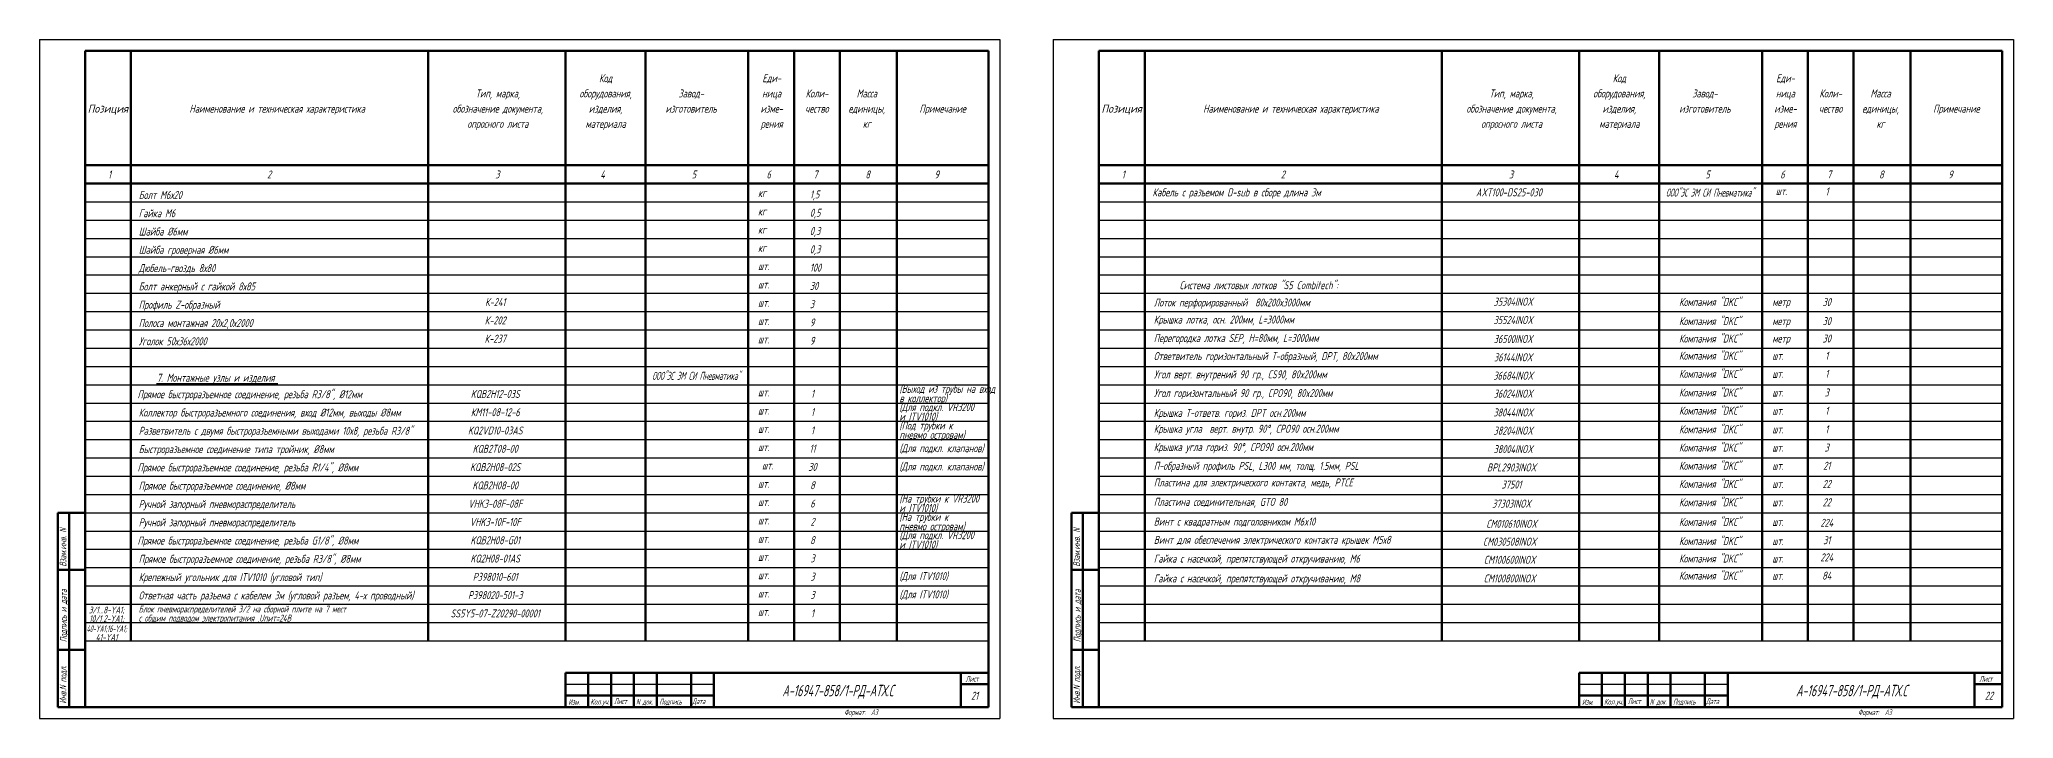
# Model space of a CAD drawing. Header units: millimetres. Extents: x -680 to 9204, y -4430 to 7779.
# Drawn here: x 8341 to 9204, y -3980 to -3683 of the extents above; entities that cross this region are included whole.
import ezdxf
from ezdxf.enums import TextEntityAlignment as Align

# ---------------------------------------------------------------- set-up
doc = ezdxf.new("R2010")
doc.units = ezdxf.units.MM
doc.layers.get('Defpoints').update_dxf_attribs({"color": 33})
for name, color, linetype, lineweight in [('Обводка', 6, 'Continuous', 25), ('Связи', 95, 'Continuous', 25), ('Текст_КИП', 2, 'Continuous', 25)]:
    doc.layers.add(name, color=color, linetype=linetype, lineweight=lineweight)
doc.styles.add('Simplex', font='simplex.shx', dxfattribs={"width": 0.7, "oblique": 15})

msp = doc.modelspace()

# ---------------------------------------------------------------- linework, layer by layer
at = {"lineweight": 60}
for p, q in [((8360.972, -3975.152), (8360.972, -3688.152)), ((8360.972, -3688.152), (8755.972, -3688.152)), ((8380.972, -3688.152), (8380.972, -3946.152)), ((8510.972, -3688.152), (8510.972, -3946.152)), ((8570.972, -3688.152), (8570.972, -3946.152)), ((8605.972, -3688.152), (8605.972, -3946.152)), ((8650.972, -3688.152), (8650.972, -3946.152)), ((8670.972, -3688.152), (8670.972, -3946.152)), ((8690.972, -3688.152), (8690.972, -3946.152)), ((8715.972, -3688.152), (8715.972, -3946.152)), ((8755.972, -3688.152), (8755.972, -3975.152)), ((8804.344, -3975.152), (8804.344, -3688.152)), ((8804.344, -3688.152), (9199.344, -3688.152)), ((8824.344, -3688.152), (8824.344, -3946.152)), ((8954.344, -3688.152), (8954.344, -3946.152)), ((9014.344, -3688.152), (9014.344, -3946.152)), ((9049.344, -3688.152), (9049.344, -3946.152)), ((9094.344, -3688.152), (9094.344, -3946.152)), ((9114.344, -3688.152), (9114.344, -3946.152)), ((9134.344, -3688.152), (9134.344, -3946.152)), ((9159.344, -3688.152), (9159.344, -3946.152)), ((9199.344, -3688.152), (9199.344, -3975.152)), ((8360.972, -3738.152), (8755.972, -3738.152)), ((8804.344, -3738.152), (9199.344, -3738.152)), ((8360.972, -3746.152), (8755.972, -3746.152)), ((8804.344, -3746.152), (9199.344, -3746.152)), ((8348.972, -3975.152), (8348.972, -3890.152)), ((8348.972, -3890.152), (8360.972, -3890.152)), ((8353.972, -3975.152), (8353.972, -3890.152)), ((8792.344, -3975.152), (8792.344, -3890.152)), ((8792.344, -3890.152), (8804.344, -3890.152)), ((8797.344, -3975.152), (8797.344, -3890.152)), ((8360.972, -3915.152), (8348.972, -3915.152)), ((8804.344, -3915.152), (8792.344, -3915.152)), ((8360.972, -3950.152), (8348.972, -3950.152)), ((8804.344, -3950.152), (8792.344, -3950.152)), ((8360.972, -3975.152), (8348.972, -3975.152)), ((8755.972, -3975.152), (8360.972, -3975.152)), ((8804.344, -3975.152), (8792.344, -3975.152)), ((9199.344, -3975.152), (8804.344, -3975.152))]:
    msp.add_line(p, q, dxfattribs=at)
at = {"lineweight": 50}
for p, q in [((8755.972, -3960.152), (8570.972, -3960.152)), ((8570.972, -3960.152), (8570.972, -3975.152)), ((8580.972, -3975.152), (8580.972, -3960.152)), ((8590.972, -3975.152), (8590.972, -3960.152)), ((8600.972, -3975.152), (8600.972, -3960.152)), ((8610.972, -3975.152), (8610.972, -3960.152)), ((8625.972, -3975.152), (8625.972, -3960.152)), ((8635.972, -3975.152), (8635.972, -3960.152)), ((8743.972, -3975.152), (8743.972, -3960.152)), ((9199.344, -3960.152), (9014.344, -3960.152)), ((9014.344, -3960.152), (9014.344, -3975.152)), ((9024.344, -3975.152), (9024.344, -3960.152)), ((9034.344, -3975.152), (9034.344, -3960.152)), ((9044.344, -3975.152), (9044.344, -3960.152)), ((9054.344, -3975.152), (9054.344, -3960.152)), ((9069.344, -3975.152), (9069.344, -3960.152)), ((9079.344, -3975.152), (9079.344, -3960.152)), ((9187.344, -3975.152), (9187.344, -3960.152)), ((8570.972, -3970.152), (8635.972, -3970.152)), ((8743.972, -3965.152), (8755.972, -3965.152)), ((9014.344, -3970.152), (9079.344, -3970.152)), ((9187.344, -3965.152), (9199.344, -3965.152))]:
    msp.add_line(p, q, dxfattribs=at)
at = {"lineweight": -3}
for p, q in [((8570.972, -3965.152), (8635.972, -3965.152)), ((9014.344, -3965.152), (9079.344, -3965.152))]:
    msp.add_line(p, q, dxfattribs=at)
at = {"layer": 'Defpoints'}
for p, q in [((8340.972, -3683.152), (8760.972, -3683.152)), ((8340.972, -3683.152), (8340.972, -3980.124)), ((8760.972, -3683.152), (8760.972, -3980.152)), ((8784.344, -3683.152), (9204.344, -3683.152)), ((8784.344, -3683.152), (8784.344, -3980.124)), ((9204.344, -3683.152), (9204.344, -3980.152)), ((8340.972, -3980.124), (8760.972, -3980.152)), ((8784.344, -3980.124), (9204.344, -3980.152))]:
    msp.add_line(p, q, dxfattribs=at)
at = {"layer": 'Обводка', "color": 155}
for p, q in [((8360.972, -3754.152), (8755.972, -3754.152)), ((8804.344, -3754.152), (9199.344, -3754.152)), ((8360.972, -3762.152), (8755.972, -3762.152)), ((8804.344, -3762.152), (9199.344, -3762.152)), ((8360.972, -3770.152), (8755.972, -3770.152)), ((8804.344, -3770.152), (9199.344, -3770.152)), ((8360.972, -3778.152), (8755.972, -3778.152)), ((8804.344, -3778.152), (9199.344, -3778.152)), ((8360.972, -3786.152), (8755.972, -3786.152)), ((8804.344, -3786.152), (9199.344, -3786.152)), ((8360.972, -3794.152), (8755.972, -3794.152)), ((8804.344, -3794.152), (9199.344, -3794.152)), ((8360.972, -3802.152), (8755.972, -3802.152)), ((8804.344, -3802.152), (9199.344, -3802.152)), ((8360.972, -3810.152), (8755.972, -3810.152)), ((8804.344, -3810.152), (9199.344, -3810.152)), ((8360.972, -3818.152), (8755.972, -3818.152)), ((8804.344, -3818.152), (9199.344, -3818.152)), ((8360.972, -3826.152), (8755.972, -3826.152)), ((8804.344, -3826.152), (9199.344, -3826.152)), ((8360.972, -3834.152), (8755.972, -3834.152)), ((8804.344, -3834.152), (9199.344, -3834.152)), ((8360.972, -3842.152), (8755.972, -3842.152)), ((8360.972, -3850.152), (8755.972, -3850.152)), ((8804.344, -3842.152), (9199.344, -3842.152)), ((8804.344, -3850.152), (9199.344, -3850.152)), ((8360.972, -3858.152), (8755.972, -3858.152)), ((8804.344, -3858.152), (9199.344, -3858.152)), ((8360.972, -3866.152), (8755.972, -3866.152)), ((8804.344, -3866.152), (9199.344, -3866.152)), ((8360.972, -3874.152), (8755.972, -3874.152)), ((8804.344, -3874.152), (9199.344, -3874.152)), ((8360.972, -3882.152), (8755.972, -3882.152)), ((8804.344, -3882.152), (9199.344, -3882.152)), ((8360.972, -3890.152), (8755.972, -3890.152)), ((8804.344, -3890.152), (9199.344, -3890.152)), ((8360.972, -3898.152), (8755.972, -3898.152)), ((8804.344, -3898.152), (9199.344, -3898.152)), ((8360.972, -3906.152), (8755.972, -3906.152)), ((8804.344, -3906.152), (9199.344, -3906.152)), ((8360.972, -3914.152), (8755.972, -3914.152)), ((8804.344, -3914.152), (9199.344, -3914.152)), ((8360.972, -3922.152), (8755.972, -3922.152)), ((8804.344, -3922.152), (9199.344, -3922.152)), ((8360.972, -3930.152), (8755.972, -3930.152)), ((8804.344, -3930.152), (9199.344, -3930.152)), ((8360.972, -3938.152), (8755.972, -3938.152)), ((8804.344, -3938.152), (9199.344, -3938.152)), ((8360.972, -3946.152), (8755.972, -3946.152)), ((8360.972, -3946.152), (8755.972, -3946.152)), ((8804.344, -3946.152), (9199.344, -3946.152)), ((8804.344, -3946.152), (9199.344, -3946.152))]:
    msp.add_line(p, q, dxfattribs=at)

# ---------------------------------------------------------------- texts
at = {"color": 3, "style": 'Simplex', "oblique": 15, "width": 0.5}
msp.add_text('ООО"ЭС ЭМ СИ Пневматика"', height=3.5, dxfattribs=at).set_placement((8628.241, -3832.028), align=Align.CENTER)
at = {"layer": 'Defpoints', "style": 'Simplex', "oblique": 15, "width": 0.6}
for s, p in [('в коллектор)', (8717.069, -3841.839)), ('(Выход из трубы на вход', (8717.069, -3837.716)), ('(Для подкл. VR3200', (8717.069, -3845.716)), ('и ITV1010)', (8717.069, -3849.839)), ('(Под трубки к', (8717.069, -3853.716)), ('пневмо островам)', (8717.069, -3857.839)), ('(Для подкл. клапанов)', (8717.069, -3863.659)), ('(Для подкл. клапанов)', (8717.069, -3871.659)), ('(На трубки к VR3200', (8717.069, -3885.716)), ('и ITV1010)', (8717.069, -3889.839)), ('(На трубки к', (8717.069, -3893.716)), ('и ITV1010)', (8717.069, -3905.839)), ('пневмо островам)', (8717.069, -3897.839)), ('(Для подкл. VR3200', (8717.069, -3901.716)), ('(Для ITV1010)', (8717.069, -3919.624)), ('(Для ITV1010)', (8717.069, -3927.624))]:
    msp.add_text(s, height=3.5, dxfattribs=at).set_placement(p)
at = {"layer": 'Связи', "color": 6, "style": 'Simplex', "oblique": 15, "width": 0.6}
for s, p in [('Система листовых лотков "S5 Combitech":', (8839.612, -3792.386)), ('Лоток перфорированный  80х200х3000мм', (8828.334, -3799.943)), ('Крышка лотка, осн. 200мм, L=3000мм', (8828.334, -3807.401)), ('Перегородка лотка SEP, Н=80мм, L=3000мм', (8828.334, -3815.49)), ('Ответвитель горизонтальный Т-образный, DPT, 80x200мм', (8828.334, -3823.383)), ('Угол верт. внутрений 90 гр., CS90, 80x200мм', (8828.334, -3831.365)), ('Угол горизонтальный 90 гр., CPO90, 80x200мм', (8828.334, -3839.547)), ('Крышка Т-ответв. гориз. DPT осн.200мм', (8828.334, -3848.233)), ('Крышка угла  верт. внутр. 90°, CPO90 осн.200мм', (8828.334, -3855.161)), ('Крышка угла гориз. 90°, CPO90 осн.200мм', (8828.334, -3863.161)), ('П-образный профиль PSL, L300 мм, толщ. 1.5мм, PSL', (8828.334, -3871.398)), ('Пластина для электрического контакта, медь, PTCE', (8828.334, -3878.655)), ('Пластина соединительная, GTO 80', (8828.334, -3887.142)), ('Винт с квадратным подголовником M6x10', (8828.334, -3895.762)), ('Винт для обеспечения электрического контакта крышек М5х8', (8828.334, -3903.751)), ('Гайка с насечкой, препятствующей откручиванию, М6 ', (8828.334, -3911.959)), ('Гайка с насечкой, препятствующей откручиванию, М8', (8828.334, -3920.624))]:
    msp.add_text(s, height=3.5, dxfattribs=at).set_placement(p)
at = {"layer": 'Связи', "color": 3, "style": 'Simplex', "oblique": 15, "width": 0.6}
for s, p in [('35304INOX', (8985.484, -3799.592)), ('35524INOX', (8985.484, -3807.621)), ('36500INOX', (8985.484, -3815.905)), ('36144INOX', (8985.484, -3823.905)), ('36684INOX', (8985.484, -3831.958)), ('36024INOX', (8985.484, -3839.807)), ('38044INOX', (8985.484, -3848.04)), ('38204INOX', (8985.484, -3855.988)), ('38004INOX', (8985.484, -3864.083)), ('BPL2903INOX', (8984.775, -3872.076)), ('37501', (8984.775, -3879.567)), ('37303INOX', (8984.775, -3887.921)), ('CM010610INOX', (8984.775, -3896.743)), ('CM030508INOX ', (8984.775, -3904.557)), ('CM100600INOX ', (8984.771, -3912.479)), ('CM100800INOX ', (8984.771, -3920.64))]:
    msp.add_text(s, height=3.5, dxfattribs=at).set_placement(p, align=Align.CENTER)
at = {"layer": 'Текст_КИП', "style": 'Simplex', "oblique": 15}
for s, height, width, p in [('Код', 3.5, 0.6, (8588.572, -3701.852)), ('Еди-', 3.5, 0.6, (8661.19, -3701.852)), ('Код', 3.5, 0.6, (9031.944, -3701.852)), ('Еди-', 3.5, 0.6, (9104.562, -3701.852)), ('Наименование и техническая характеристика', 3.5, 0.6, (8444.918, -3715.152)), ('обозначение документа,', 3.5, 0.6, (8541.443, -3715.152)), ('Тип, марка,', 3.5, 0.6, (8541.443, -3708.502)), ('оборудования,', 3.5, 0.6, (8588.572, -3708.502)), ('изделия,', 3.5, 0.6, (8588.572, -3715.152)), ('изготовитель', 3.5, 0.6, (8625.972, -3715.152)), ('Завод-', 3.5, 0.6, (8625.972, -3708.502)), ('изме-', 3.5, 0.6, (8661.19, -3715.152)), ('ница', 3.5, 0.6, (8661.19, -3708.502)), ('Коли-', 3.5, 0.6, (8680.972, -3708.502)), ('Масса', 3.5, 0.6, (8702.807, -3708.502)), ('Примечание', 3.5, 0.6, (8735.972, -3715.152)), ('Наименование и техническая характеристика', 3.5, 0.6, (8888.291, -3715.152)), ('обозначение документа,', 3.5, 0.6, (8984.815, -3715.152)), ('Тип, марка,', 3.5, 0.6, (8984.815, -3708.502)), ('оборудования,', 3.5, 0.6, (9031.944, -3708.502)), ('изделия,', 3.5, 0.6, (9031.944, -3715.152)), ('изготовитель', 3.5, 0.6, (9069.344, -3715.152)), ('Завод-', 3.5, 0.6, (9069.344, -3708.502)), ('изме-', 3.5, 0.6, (9104.562, -3715.152)), ('ница', 3.5, 0.6, (9104.562, -3708.502)), ('Коли-', 3.5, 0.6, (9124.344, -3708.502)), ('Масса', 3.5, 0.6, (9146.18, -3708.502)), ('Примечание', 3.5, 0.6, (9179.344, -3715.152)), ('опросного листа', 3.5, 0.6, (8541.443, -3721.802)), ('материала', 3.5, 0.6, (8588.572, -3721.802)), ('рения', 3.5, 0.6, (8661.19, -3721.802)), ('чество', 3.5, 0.6, (8680.972, -3715.152)), ('единицы,', 3.5, 0.6, (8702.807, -3715.152)), ('кг', 3.5, 0.6, (8702.807, -3721.802)), ('опросного листа', 3.5, 0.6, (8984.815, -3721.802)), ('материала', 3.5, 0.6, (9031.944, -3721.802)), ('рения', 3.5, 0.6, (9104.562, -3721.802)), ('чество', 3.5, 0.6, (9124.344, -3715.152)), ('единицы,', 3.5, 0.6, (9146.18, -3715.152)), ('кг', 3.5, 0.6, (9146.18, -3721.802)), ('AXT100-DS25-030', 3.5, 0.6, (8983.659, -3751.773)), ('ООО"ЭС ЭМ СИ Пневматика"', 3.5, 0.5, (9071.613, -3751.863)), (' К-241 ', 3.5, 0.6, (8540.287, -3799.773)), ('Компания "DKC"', 3.5, 0.6, (9071.546, -3799.72)), ('30', 3.5, 0.6, (9122.643, -3799.72)), ('К-202', 3.5, 0.6, (8540.287, -3807.773)), ('Компания "DKC"', 3.5, 0.6, (9071.546, -3808.096)), ('30', 3.5, 0.6, (9122.643, -3808.096)), ('К-237', 3.5, 0.6, (8540.287, -3815.773)), ('Компания "DKC"', 3.5, 0.6, (9071.546, -3815.71)), ('30', 3.5, 0.6, (9122.643, -3815.71)), ('Компания "DKC"', 3.5, 0.6, (9071.546, -3823.216)), ('1', 3.5, 0.6, (9122.643, -3823.216)), ('Компания "DKC"', 3.5, 0.6, (9071.546, -3831.156)), ('1', 3.5, 0.6, (9122.643, -3831.156)), ('KQB2H12-03S', 3.5, 0.6, (8540.287, -3839.938)), ('1', 3.5, 0.6, (8679.037, -3839.851)), ('Компания "DKC"', 3.5, 0.6, (9071.546, -3839.314)), ('3', 3.5, 0.6, (9122.643, -3839.314)), ('КМ11-08-12-6', 3.5, 0.6, (8540.287, -3847.938)), ('1', 3.5, 0.6, (8679.037, -3847.851)), ('Компания "DKC"', 3.5, 0.6, (9071.546, -3847.283)), ('1', 3.5, 0.6, (9122.643, -3847.283)), ('KQ2VD10-03AS', 3.5, 0.6, (8540.287, -3855.938)), ('1', 3.5, 0.6, (8679.037, -3855.851)), ('Компания "DKC"', 3.5, 0.6, (9071.546, -3855.415)), ('Компания "DKC"', 3.5, 0.6, (9071.546, -3863.384)), ('1', 3.5, 0.6, (9122.643, -3855.415)), ('KQB2T08-00', 3.5, 0.6, (8540.287, -3863.938)), ('11', 3.5, 0.6, (8679.037, -3863.851)), ('Компания "DKC"', 3.5, 0.6, (9071.546, -3871.353)), ('21', 3.5, 0.6, (9122.643, -3871.353)), ('3', 3.5, 0.6, (9122.643, -3863.384)), ('KQB2H08-02S', 3.5, 0.6, (8540.287, -3871.938)), ('KQB2H08-00', 3.5, 0.6, (8540.287, -3879.938)), ('30', 3.5, 0.6, (8679.037, -3871.851)), ('8', 3.5, 0.6, (8679.037, -3879.851)), ('Компания "DKC"', 3.5, 0.6, (9071.546, -3879.322)), ('22', 3.5, 0.6, (9122.643, -3879.322)), ('VHK3-08F-08F', 3.5, 0.6, (8540.287, -3887.957)), ('6', 3.5, 0.6, (8679.037, -3887.87)), ('Компания "DKC"', 3.5, 0.6, (9071.546, -3887.322)), ('22', 3.5, 0.6, (9122.643, -3887.322)), ('VHK3-10F-10F', 3.5, 0.6, (8540.287, -3895.957)), ('2', 3.5, 0.6, (8679.037, -3895.87)), ('Компания "DKC"', 3.5, 0.6, (9071.546, -3895.926)), ('224', 3.5, 0.6, (9122.643, -3896.302)), ('KQB2H08-G01', 3.5, 0.6, (8540.287, -3903.938)), ('8', 3.5, 0.6, (8679.037, -3903.87)), ('Компания "DKC"', 3.5, 0.6, (9071.546, -3904.302)), ('31', 3.5, 0.6, (9122.643, -3903.916)), ('KQ2H08-01AS', 3.5, 0.6, (8540.287, -3911.938)), ('3', 3.5, 0.6, (8679.037, -3911.851)), ('Компания "DKC"', 3.5, 0.6, (9071.546, -3911.916)), ('224', 3.5, 0.6, (9122.643, -3911.422)), ('P398010-601', 3.5, 0.6, (8540.287, -3919.938)), ('3', 3.5, 0.6, (8679.037, -3919.851)), ('Компания "DKC"', 3.5, 0.6, (9071.546, -3919.422)), ('84', 3.5, 0.6, (9122.643, -3919.422)), ('P398020-501-3', 3.5, 0.6, (8540.287, -3927.938)), ('3', 3.5, 0.6, (8679.037, -3927.851)), ('3/1...8-YA1;', 3, 0.6, (8370.334, -3934.181)), ('10/1,2-YA1;', 3, 0.6, (8370.334, -3937.962)), ('SS5Y5-07-Z20290-00001', 3.5, 0.6, (8540.287, -3935.938)), ('1', 3.5, 0.6, (8679.037, -3935.851)), ('40-YA1;16-YA1;', 3, 0.5, (8370.334, -3942.377)), ('41-YA1', 3, 0.6, (8370.334, -3946.152))]:
    msp.add_text(s, height=height, dxfattribs=dict(at, width=width)).set_placement(p, align=Align.CENTER)
at = {"layer": 'Текст_КИП', "style": 'Simplex', "oblique": 15, "width": 0.822902}
for p, p2 in [((8362.059, -3715.152), (8379.752, -3715.152)), ((8805.432, -3715.152), (8823.124, -3715.152))]:
    msp.add_text('Позиция', height=3.5, dxfattribs=at).set_placement(p, p2, align=Align.FIT)
at = {"layer": 'Текст_КИП', "style": 'Simplex', "oblique": 15, "width": 0.6}
for s, height, p in [('1', 3.5, (8370.952, -3743.948)), ('2', 3.5, (8440.512, -3743.948)), ('3', 3.5, (8540.287, -3743.948)), ('4', 3.5, (8586.241, -3743.948)), ('5', 3.5, (8626.214, -3743.948)), ('6', 3.5, (8658.948, -3743.948)), ('7', 3.5, (8679.407, -3743.948)), ('8', 3.5, (8702.2, -3743.948)), ('9', 3.5, (8732.416, -3743.948)), ('1', 3.5, (8814.324, -3743.948)), ('2', 3.5, (8883.884, -3743.948)), ('3', 3.5, (8983.659, -3743.948)), ('4', 3.5, (9029.613, -3743.948)), ('5', 3.5, (9069.586, -3743.948)), ('6', 3.5, (9102.32, -3743.948)), ('7', 3.5, (9122.779, -3743.948)), ('8', 3.5, (9145.572, -3743.948)), ('9', 3.5, (9175.788, -3743.948)), ('Болт М6х20', 3.5, (8384.363, -3752.906)), ('кг', 3.5, (8655.229, -3752.043)), ('1,5', 3.5, (8677.914, -3752.686)), ('Кабель с разъемом D-sub в сборе длина 3м', 3.5, (8827.763, -3751.773)), ('шт.', 3.5, (9100.351, -3751.24)), ('1', 3.5, (9122.102, -3751.369)), ('Гайка М6', 3.5, (8384.363, -3760.906)), ('кг', 3.5, (8655.229, -3760.043)), ('0,5', 3.5, (8677.914, -3760.686)), ('Шайба %%C6мм', 3.5, (8384.363, -3768.906)), ('кг', 3.5, (8655.229, -3768.043)), ('0,3', 3.5, (8677.914, -3768.686)), ('Дюбель-гвоздь 8х80', 3.5, (8384.363, -3784.906)), ('Шайба гроверная %%C6мм', 3.5, (8384.363, -3776.906)), ('кг', 3.5, (8655.229, -3776.043)), ('0,3', 3.5, (8677.914, -3776.686)), ('100', 3.5, (8677.914, -3784.686)), ('Болт анкерный с гайкой 8х85', 3.5, (8384.363, -3792.906)), ('шт.', 3.5, (8655.229, -3784.043)), ('шт.', 3.5, (8655.229, -3792.043)), ('30', 3.5, (8677.914, -3792.686)), ('Профиль Z-образный', 3.5, (8384.363, -3800.906)), ('шт.', 3.5, (8655.229, -3800.043)), ('3', 3.5, (8677.914, -3800.686)), ('метр', 3.5, (9098.834, -3799.72)), ('Полоса монтажная 20х2,0х2000 ', 3.5, (8384.363, -3808.906)), ('шт.', 3.5, (8655.229, -3808.043)), ('9', 3.5, (8677.914, -3808.686)), ('метр', 3.5, (9098.834, -3808.096)), ('Уголок 50х36х2000', 3.5, (8384.363, -3816.906)), ('шт.', 3.5, (8655.229, -3816.043)), ('9', 3.5, (8677.914, -3816.686)), ('метр', 3.5, (9098.834, -3815.71)), ('шт.', 3.5, (9098.834, -3823.216)), ('%%U7. Монтажные узлы и изделия ', 3.5, (8392.302, -3832.848)), ('шт.', 3.5, (9098.834, -3831.156)), ('Прямое быстроразъемное соединение, резьба R3/8", %%C12мм', 3.5, (8383.844, -3840.071)), ('шт.   ', 3.5, (8655.229, -3839.208)), ('шт.', 3.5, (9098.834, -3839.314)), ('Коллектор быстроразъемного соединения, вход %%C12мм, выходы %%C8мм', 3.5, (8384.363, -3848.071)), ('шт.   ', 3.5, (8655.229, -3847.208)), ('шт.', 3.5, (9098.834, -3847.283)), ('Разветвитель с двумя быстроразъемными выходами 10х8, резьба R3/8"', 3.5, (8384.363, -3856.071)), ('шт.   ', 3.5, (8655.229, -3855.208)), ('шт.', 3.5, (9098.834, -3855.415)), ('Прямое быстроразъемное соединение, резьба R1/4", %%C8мм', 3.5, (8383.844, -3872.071)), ('Быстроразъемное соединение типа тройник, %%C8мм', 3.5, (8384.363, -3864.071)), ('шт.   ', 3.5, (8655.229, -3863.208)), ('шт.', 3.5, (9098.834, -3863.384)), ('шт.   ', 3.5, (8656.979, -3871.208)), ('шт.', 3.5, (9098.834, -3871.353)), ('Ручной запорный пневмораспределитель', 3.5, (8384.363, -3888.09)), ('Прямое быстроразъемное соединение, %%C8мм', 3.5, (8384.363, -3880.071)), ('шт.   ', 3.5, (8655.229, -3879.208)), ('шт.   ', 3.5, (8655.229, -3887.227)), ('шт.', 3.5, (9098.834, -3879.322)), ('шт.', 3.5, (9098.834, -3887.322)), ('Ручной запорный пневмораспределитель', 3.5, (8384.363, -3896.09)), ('шт.   ', 3.5, (8655.229, -3895.227)), ('шт.', 3.5, (9098.834, -3895.926)), ('Прямое быстроразъемное соединение, резьба G1/8", %%C8мм', 3.5, (8383.844, -3904.071)), ('шт.   ', 3.5, (8655.229, -3903.227)), ('шт.', 3.5, (9098.834, -3904.302)), ('Прямое быстроразъемное соединение, резьба R3/8", %%C8мм', 3.5, (8384.363, -3912.071)), ('шт.   ', 3.5, (8655.229, -3911.208)), ('шт.', 3.5, (9098.834, -3911.916)), ('Крепежный угольник для ITV1010 (угловой тип)', 3.5, (8384.363, -3920.071)), ('шт.   ', 3.5, (8655.229, -3919.208)), ('шт.', 3.5, (9098.834, -3919.422)), ('Ответная часть разъема с кабелем 3м (угловой разъем, 4-х проводный)', 3.5, (8384.363, -3928.071)), ('шт.   ', 3.5, (8655.229, -3927.208)), ('с общим подводом электропитания ,Uпит=24В', 3, (8384.363, -3937.746)), ('Блок пневмораспределителей 3/2 на сборной плите на 7 мест ', 3, (8384.363, -3933.769)), ('шт.   ', 3.5, (8655.229, -3935.208)), ('А-16947-858/1-РД-АТХ.С', 5, (8665.84, -3970.428)), ('А-16947-858/1-РД-АТХ.С', 5, (9109.213, -3970.428))]:
    msp.add_text(s, height=height, dxfattribs=at).set_placement(p)
for s, p in [('Взам.инв. N', (8352.735, -3913.785)), ('Взам.инв. N', (8796.107, -3913.785)), ('Подпись и дата', (8352.945, -3946.781)), ('Подпись и дата', (8796.317, -3946.781)), ('Инв.N подл.', (8352.735, -3973.681)), ('Инв.N подл.', (8796.107, -3973.681))]:
    msp.add_text(s, height=3, rotation=90, dxfattribs=at).set_placement(p)
at = {"layer": 'Текст_КИП', "lineweight": -3, "style": 'Simplex', "oblique": 15, "width": 0.6}
for s, height, p in [('Лист', 2.5, (8746.053, -3964.036)), ('Лист', 2.5, (9189.426, -3964.036)), ('Лист', 2.5, (8592.27, -3973.859)), ('Дата', 2.5, (8626.484, -3973.859)), ('21', 3.5, (8748.413, -3971.921)), ('Лист', 2.5, (9035.642, -3973.859)), ('Дата', 2.5, (9069.856, -3973.859)), ('22', 3.5, (9191.785, -3971.921)), ('Изм.', 2.5, (8572.25, -3974.223)), ('N док.', 2.5, (8601.915, -3974.041)), ('Подпись', 2.5, (8612.107, -3974.041)), ('Формат:  А3', 2.5, (8693.015, -3978.68)), ('Изм.', 2.5, (9015.623, -3974.223)), ('N док.', 2.5, (9045.287, -3974.041)), ('Подпись', 2.5, (9055.479, -3974.041)), ('Формат:  А3', 2.5, (9136.387, -3978.68))]:
    msp.add_text(s, height=height, dxfattribs=at).set_placement(p)
at = {"layer": 'Текст_КИП', "lineweight": -3, "style": 'Simplex', "oblique": 15, "width": 0.696257}
for p, p2 in [((8581.896, -3974.041), (8590.268, -3974.041)), ((9025.268, -3974.041), (9033.64, -3974.041))]:
    msp.add_text('Кол.уч.', height=2.5, dxfattribs=at).set_placement(p, p2, align=Align.FIT)

doc.saveas('drawing.dxf')
